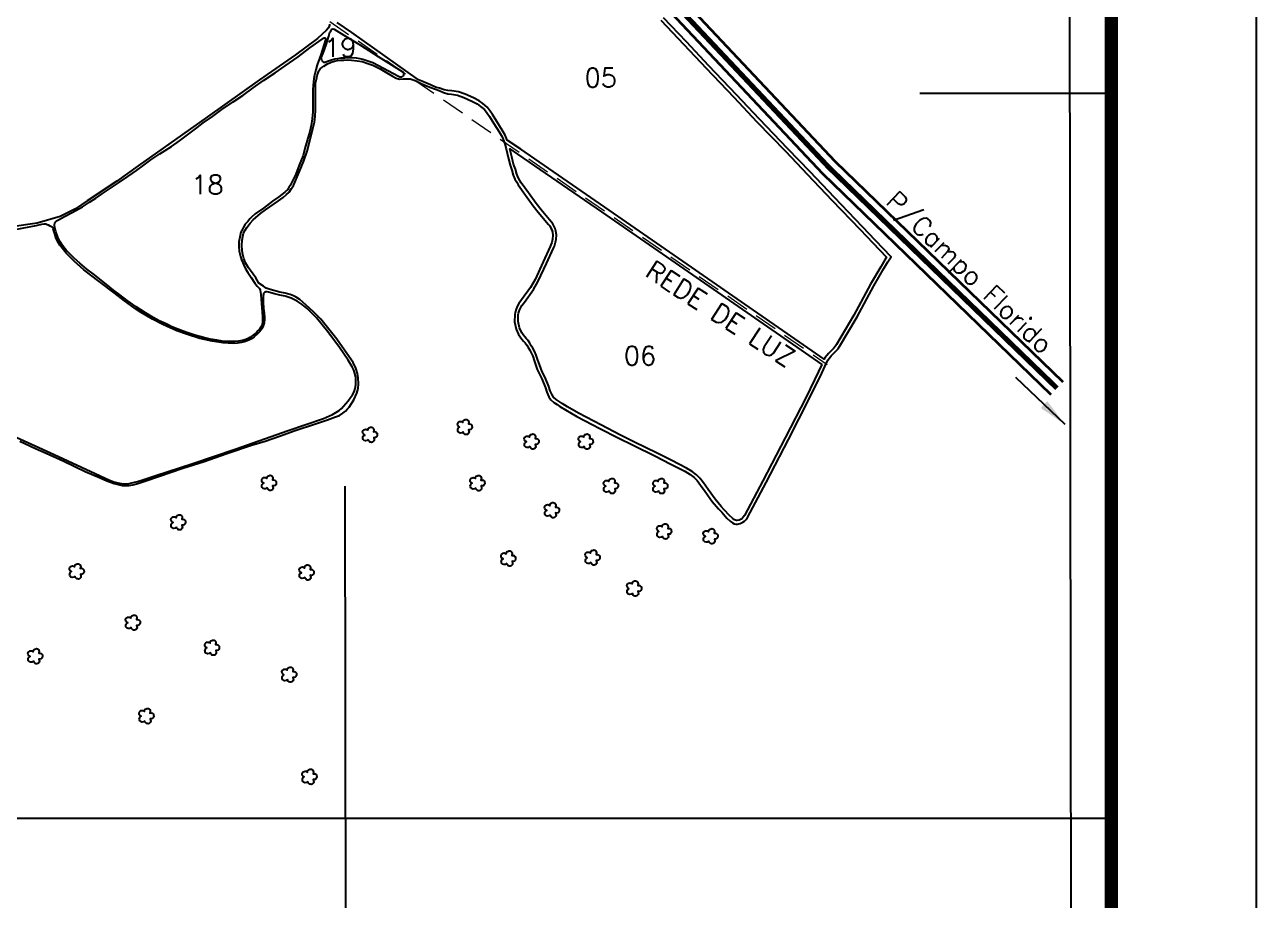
# Model space of a CAD drawing. Extents: x 723061 to 727261, y 7823092 to 7829032.
# Drawn here: x 725563 to 727261, y 7825877 to 7827085 of the extents above; entities that cross this region are included whole.
import ezdxf
from ezdxf.enums import TextEntityAlignment as Align

# ---------------------------------------------------------------- set-up
doc = ezdxf.new("R2010")
doc.units = 0
doc.header["$MEASUREMENT"] = 0
for name, pattern in [('CENTER2', [1.125, 0.75, -0.125, 0.125, -0.125]), ('CONTINUO', [0]), ('HIDDEN', [9.525, 6.35, -3.175]), ('LIN0', [0])]:
    doc.linetypes.add(name, pattern=pattern)
for name, color, linetype in [('0114001051', 1, 'Continuous'), ('0114001051003', 5, 'Continuous'), ('0114001051004', 5, 'Continuous'), ('0114001051005', 5, 'Continuous'), ('0114001051006', 5, 'Continuous'), ('0114001051018', 5, 'Continuous'), ('0114001051019', 5, 'Continuous'), ('_SIMBOLO ARVORE', 118, 'Continuous'), ('GRADE', 8, 'Continuous'), ('Margem', 5, 'Continuous'), ('REDE_DE_LUZ', 6, 'Continuous'), ('TXT_DIVERSOS', 7, 'Continuous'), ('TXT_NUM TALHOES', 7, 'Continuous')]:
    doc.layers.add(name, color=color, linetype=linetype)
doc.layers.add('ESTRADA', color=1, linetype='Continuous', lineweight=35)
doc.layers.add('TEXTO_DIVERSOS', color=7, linetype='Continuous', lineweight=5)
doc.styles.add('SIMPLEX', font='')
doc.styles.get("Standard").update_dxf_attribs({"font": 'arial.ttf'})
doc.styles.get('SIMPLEX').set_extended_font_data('simplex.shx')
doc.dimstyles.new('ISO-25', dxfattribs={"dimtxt": 2.5, "dimasz": 2.5, "dimexe": 1.25, "dimexo": 0.625, "dimtad": 1, "dimtxsty": 'Standard', "dimcen": 2.5, "dimadec": 0, "dimazin": 0, "dimtfac": 1, "dimtmove": 0, "dimatfit": 3, "dimfxl": 1, "dimarcsym": 0})

msp = doc.modelspace()

# ---------------------------------------------------------------- linework, layer by layer
at = {"layer": '0114001051'}
msp.add_lwpolyline([(725556.2, 7826510), (725577.8, 7826499.9), (725592.4, 7826493.6), (725616.7, 7826482.2), (725646.1, 7826468), (725666.8, 7826459.2), (725676.2, 7826455.3), (725686.1, 7826451.6), (725692, 7826450), (725697.3, 7826448.9), (725701.1, 7826448.7), (725706.3, 7826448.8), (725712, 7826449.8), (725719.1, 7826451.7), (725729.8, 7826455.5), (725747.5, 7826461.3), (725781.1, 7826472.6), (725810.1, 7826482.1), (725841.8, 7826492.8), (725875.5, 7826504.4), (725894.5, 7826510.1), (725914.4, 7826516.7), (725935.8, 7826524.6), (725963.7, 7826533.9), (725980.2, 7826539.2), (725991.5, 7826543.4), (725996.9, 7826545.5), (726001.7, 7826548.6), (726005, 7826551.5), (726007.9, 7826554.6), (726010, 7826556.9), (726016.5, 7826567.2), (726020.8, 7826576.1), (726022.5, 7826582.7), (726023.3, 7826589.3), (726022.8, 7826597.2), (726021.8, 7826603.3), (726019.5, 7826610.5), (726015.5, 7826618.7), (726010.2, 7826626.4), (725993.1, 7826650.6), (725971, 7826678.3), (725961.7, 7826687.9), (725950.5, 7826698.1), (725942.2, 7826705.2), (725937.2, 7826708.5), (725933.4, 7826710.5), (725928.8, 7826712.2), (725925.3, 7826713.3), (725921.9, 7826714.1), (725914.8, 7826715.6), (725901.3, 7826719.3), (725895.9, 7826721.1), (725891.9, 7826723.6), (725885.9, 7826727.9), (725881.6, 7826735.1), (725874, 7826745.2), (725871.4, 7826749.1), (725867.5, 7826756.1), (725865.2, 7826762.1), (725863.4, 7826767.3), (725862.6, 7826772.5), (725862.2, 7826780.5), (725862.7, 7826787.1), (725863.5, 7826792.4), (725864.7, 7826796.8), (725866.9, 7826801.1), (725869.2, 7826804.7), (725873.7, 7826810.5), (725877.7, 7826815.2), (725888.1, 7826824.2), (725894.9, 7826829.1), (725912.7, 7826841.4), (725919, 7826846.1), (725923.8, 7826850.2), (725927.3, 7826853.6), (725930.9, 7826858.3), (725933.4, 7826862.6), (725941.2, 7826880.9), (725947.6, 7826896.5), (725952.1, 7826909.9), (725958.2, 7826933.5), (725962.3, 7826950.2), (725963.4, 7826958.4), (725963.7, 7826966.5), (725963.8, 7826976.1), (725963.6, 7826986.7), (725963.7, 7826997.8), (725964, 7827003.6), (725965, 7827009.3), (725966.3, 7827014.5), (725967.3, 7827018.2), (725968.2, 7827020.7), (725970.1, 7827023.4), (725972.3, 7827025.5), (725975.2, 7827027.4), (725980.2, 7827030.4), (725985.5, 7827032.8), (725989.8, 7827034.3), (725994.2, 7827035), (725998.2, 7827035.4), (726003, 7827035.7), (726007.5, 7827035.8), (726013.5, 7827035.6), (726021.4, 7827034.7), (726027.9, 7827033.5), (726035.8, 7827031.1), (726042.7, 7827028.7), (726052.9, 7827023.8), (726059.7, 7827019.5), (726069.8, 7827013.5), (726075.1, 7827010.6), (726079.7, 7827009.5), (726084.8, 7827009.6), (726088.8, 7827009.7), (726094.1, 7827009.6), (726101.1, 7827007.4), (726110.6, 7827003.1), (726121.4, 7826998.5), (726129.4, 7826995.4), (726134.3, 7826993.7), (726140.4, 7826991), (726146.1, 7826989.3), (726151.2, 7826988.5), (726159.7, 7826987.2), (726168.2, 7826984), (726179.5, 7826979), (726186.5, 7826975.1), (726191.3, 7826971.7), (726196.7, 7826967.4), (726200.5, 7826962.5), (726203.6, 7826957.9), (726209.6, 7826948.2), (726217, 7826936.6), (726220.9, 7826929.8), (726224.8, 7826920.3), (726226.6, 7826913.1), (726229.6, 7826901.2), (726232.1, 7826890.9), (726234.5, 7826883.8), (726236.5, 7826876.8), (726238.7, 7826871.5), (726241.2, 7826867.1), (726243.2, 7826863.8), (726253.2, 7826849.5), (726264, 7826834.8), (726270.8, 7826825.7), (726278.1, 7826817.3), (726282.4, 7826812.3), (726285, 7826809), (726286.7, 7826806.8), (726288.2, 7826804), (726289.4, 7826801.5), (726290.3, 7826798.4), (726290.9, 7826794.3), (726290.6, 7826788.7), (726289.5, 7826784.1), (726288.4, 7826780.8), (726287.4, 7826778.3), (726277.5, 7826757.2), (726266.5, 7826732.9), (726260.3, 7826722), (726247.9, 7826704.9), (726244, 7826699.7), (726241.9, 7826695.8), (726240.3, 7826692.3), (726238.9, 7826687.6), (726238.4, 7826684.8), (726238, 7826674.6), (726240.4, 7826664.5), (726243.8, 7826657.1), (726245.8, 7826653.8), (726248.4, 7826650.5), (726250.7, 7826648), (726252.9, 7826645.7), (726254.9, 7826642.5), (726257, 7826639.1), (726259.1, 7826635.6), (726261.3, 7826631.9), (726263.2, 7826627.1), (726265.2, 7826621.4), (726269.5, 7826608.8), (726271.9, 7826603.5), (726275.8, 7826595.8), (726280.7, 7826583.4), (726282.9, 7826577.6), (726285.5, 7826571.3), (726288.3, 7826567.2), (726292.3, 7826563.5), (726296.8, 7826560.6), (726300.8, 7826557.8), (726308.4, 7826553.1), (726324.1, 7826544.1), (726355.8, 7826527.4), (726380.9, 7826514.4), (726401.5, 7826504.3), (726432.7, 7826489.1), (726452.8, 7826478.8), (726472.9, 7826468.4), (726480.3, 7826464.2), (726485.8, 7826459.7), (726489.7, 7826455.7), (726494.7, 7826449.4), (726501, 7826440.6), (726510.8, 7826426.8), (726519.1, 7826416.7), (726523.7, 7826412), (726530.8, 7826403.8), (726535.2, 7826399.8), (726538.8, 7826397.2), (726541.1, 7826396.1), (726543.3, 7826395.4), (726545.7, 7826395.3), (726549.4, 7826396.3), (726553, 7826398.2), (726555.2, 7826399.7), (726557.3, 7826401.9), (726559.4, 7826404.7), (726584.9, 7826452.8), (726615.6, 7826512.3), (726644.4, 7826568.3), (726661.8, 7826604), (726668.3, 7826618.1), (726670.4, 7826622.3), (726672.8, 7826625.4), (726674.8, 7826627.7), (726677.4, 7826630.3), (726679.8, 7826632.7), (726681.5, 7826634.5), (726684.2, 7826637.5), (726686.3, 7826640.5), (726710.3, 7826681.5), (726733.4, 7826724.1), (726747.3, 7826748.1), (726752.9, 7826757.4), (726757.5, 7826764.4), (726735.8, 7826787), (726718, 7826805.6), (726679.3, 7826845.9), (726645.6, 7826881.3), (726615.1, 7826913.3), (726575.8, 7826954.2), (726544, 7826987.8), (726506.1, 7827027.8), (726475.1, 7827060.7), (726443.4, 7827094)], dxfattribs=at)
at = {"layer": '0114001051003', "elevation": 710.3}
msp.add_lwpolyline([(725983.2, 7827085.2), (725983, 7827083.7), (725982.6, 7827082.4), (725981.5, 7827080.2), (725979, 7827077), (725966.6, 7827065.3), (725936, 7827042.7), (725886.4, 7827008.2), (725815, 7826957.3), (725719.4, 7826889.6), (725689.8, 7826868.5), (725648.9, 7826841.4), (725632.9, 7826830.6), (725611.8, 7826820.1), (725580.2, 7826810.6), (725513.1, 7826801.2)], dxfattribs=at)
at = {"layer": '0114001051004', "elevation": 726.7}
msp.add_lwpolyline([(725536, 7826522.5), (725603.6, 7826491.5), (725659.9, 7826465.2), (725679.8, 7826456.4), (725685.7, 7826454.1), (725691.2, 7826452.6), (725696.7, 7826451.5), (725701.9, 7826451.3), (725707.1, 7826451.8), (725712.5, 7826452.8), (725718.4, 7826454.2), (725724.4, 7826456), (725743.8, 7826462.6), (725794.6, 7826479), (725853, 7826498.8), (725926, 7826524.9), (725974.8, 7826541.1), (725987.1, 7826546.8), (725991.9, 7826549.4), (725996.3, 7826552.2), (725999.6, 7826555.1), (726002.5, 7826558.2), (726005.7, 7826561.8), (726008.9, 7826565.8), (726012.1, 7826570), (726015, 7826574.1), (726017.2, 7826578.1), (726018.7, 7826582.6), (726019.5, 7826587.7), (726019.6, 7826593), (726019.2, 7826598.2), (726018.2, 7826603.2), (726016.6, 7826607.9), (726014.4, 7826612.4), (726008.9, 7826621.5), (725997, 7826639.3), (725980.9, 7826660.9), (725965.2, 7826679.9), (725952.4, 7826692.8), (725945.6, 7826698.3), (725938.6, 7826703.1), (725930.4, 7826707.2), (725921.8, 7826709.9), (725914.6, 7826711.6), (725910.8, 7826712.4), (725907.2, 7826713.2), (725899, 7826715.4), (725897.3, 7826715.8), (725895.1, 7826715.9), (725894.6, 7826715.7), (725893.3, 7826715), (725892.2, 7826713.7), (725891.9, 7826712.3), (725891.7, 7826710.8), (725891.7, 7826710), (725891.5, 7826707.6), (725891.6, 7826701.6), (725892.2, 7826692.8), (725892.9, 7826687.7), (725892.9, 7826685), (725893.5, 7826682.1), (725893.3, 7826677.7), (725892.9, 7826673.3), (725891.8, 7826669.1), (725889.9, 7826665.1), (725887, 7826661.2), (725883.4, 7826657.4), (725879.2, 7826654.1), (725876.6, 7826651.8), (725872.1, 7826649.4), (725867.1, 7826647.4), (725861.8, 7826646.1), (725856.3, 7826645.1), (725850.3, 7826644.8), (725843.6, 7826645), (725836.5, 7826645.6), (725821.5, 7826647.9), (725804.4, 7826651.6), (725787.2, 7826656.9), (725772.6, 7826662.2), (725753.5, 7826671.1), (725739.3, 7826678.2), (725731.3, 7826683), (725723.5, 7826687.7), (725715.8, 7826692.7), (725700.5, 7826703.5), (725686.4, 7826714.5), (725665.8, 7826730.4), (725644.6, 7826746.5), (725631.6, 7826758), (725625.6, 7826763.7), (725620.1, 7826769.3), (725611.3, 7826780.3), (725608.3, 7826785.8), (725606, 7826791), (725604.3, 7826796), (725603.3, 7826800), (725602.4, 7826802.8), (725601.8, 7826804.8), (725598.2, 7826806.5), (725595.8, 7826807.8), (725594, 7826808.6), (725592, 7826809.2), (725589.4, 7826809.3), (725586.1, 7826808.7), (725578.5, 7826806.8), (725549.5, 7826801.5)], dxfattribs=at)
at = {"layer": '0114001051005'}
msp.add_lwpolyline([(726439.7, 7827090.5), (726471.5, 7827057.2), (726502.5, 7827024.3), (726540.3, 7826984.4), (726572.2, 7826950.7), (726611.5, 7826909.8), (726642, 7826877.9), (726675.7, 7826842.5), (726714.4, 7826802.1), (726732.2, 7826783.5), (726751.1, 7826763.8), (726748.7, 7826760.1), (726743, 7826750.6), (726729, 7826726.5), (726706, 7826684), (726682, 7826643.2), (726680.2, 7826640.6), (726677.8, 7826637.9), (726676.2, 7826636.1), (726673.9, 7826633.9), (726671.1, 7826631.1), (726668.9, 7826628.6), (726666.1, 7826624.9), (726665.2, 7826623), (726476, 7826754.1), (726362.5, 7826832.8), (726247, 7826912.6), (726246.9, 7826912.7), (726228.1, 7826925.3), (726225.4, 7826932), (726221.3, 7826939.2), (726213.8, 7826950.8), (726207.8, 7826960.6), (726204.5, 7826965.4), (726200.3, 7826970.9), (726194.3, 7826975.7), (726189.2, 7826979.3), (726181.8, 7826983.5), (726170.1, 7826988.7), (726160.9, 7826992), (726151.7, 7826993.4), (726146.2, 7826993.8), (726141.3, 7826994.8), (726134.9, 7826996.7), (726129, 7826998.5), (726122.1, 7827001.5), (726110.3, 7827006.4), (726106, 7827008.2), (726014, 7827073.5), (726014, 7827073.5), (726014, 7827073.5), (725993.5, 7827087.7)], dxfattribs=at)
at = {"layer": '0114001051006'}
msp.add_lwpolyline([(726661.7, 7826615.7), (726657.3, 7826606.1), (726640, 7826570.6), (726611.2, 7826514.6), (726580.5, 7826455.1), (726555.2, 7826407.4), (726553.5, 7826405.1), (726552, 7826403.5), (726550.4, 7826402.5), (726547.6, 7826401), (726545.2, 7826400.4), (726544.2, 7826400.4), (726542.9, 7826400.8), (726541.4, 7826401.5), (726538.4, 7826403.7), (726534.4, 7826407.4), (726527.3, 7826415.4), (726522.9, 7826420), (726514.8, 7826429.8), (726505, 7826443.5), (726498.7, 7826452.4), (726493.5, 7826459), (726489.2, 7826463.4), (726483.1, 7826468.3), (726475.3, 7826472.8), (726455.1, 7826483.2), (726435, 7826493.6), (726403.7, 7826508.8), (726383.2, 7826518.9), (726358.1, 7826531.9), (726326.5, 7826548.4), (726311, 7826557.4), (726303.6, 7826562), (726299.5, 7826564.7), (726295.4, 7826567.4), (726292.1, 7826570.5), (726289.9, 7826573.7), (726287.5, 7826579.4), (726285.3, 7826585.2), (726280.4, 7826597.8), (726276.4, 7826605.7), (726274.2, 7826610.7), (726269.9, 7826623), (726267.9, 7826628.8), (726265.8, 7826634.1), (726263.4, 7826638.2), (726261.3, 7826641.7), (726259.2, 7826645.2), (726256.9, 7826648.8), (726254.3, 7826651.4), (726252.2, 7826653.8), (726249.9, 7826656.6), (726248.2, 7826659.5), (726245.2, 7826666.1), (726243, 7826675.1), (726243.4, 7826684.2), (726243.8, 7826686.5), (726245, 7826690.5), (726246.4, 7826693.6), (726248.2, 7826697), (726251.9, 7826701.9), (726264.5, 7826719.3), (726270.9, 7826730.7), (726282, 7826755.1), (726292, 7826776.3), (726293.1, 7826779), (726294.3, 7826782.8), (726295.6, 7826788), (726295.9, 7826794.5), (726295.2, 7826799.5), (726294.1, 7826803.2), (726292.7, 7826806.2), (726290.9, 7826809.6), (726288.9, 7826812.1), (726286.3, 7826815.4), (726281.9, 7826820.6), (726274.7, 7826828.9), (726268, 7826837.8), (726257.3, 7826852.4), (726247.4, 7826866.5), (726245.6, 7826869.7), (726243.2, 7826873.7), (726241.2, 7826878.5), (726239.3, 7826885.3), (726236.9, 7826892.3), (726234.4, 7826902.4), (726231.8, 7826913.2), (726242.4, 7826906), (726357.9, 7826826.2), (726471.4, 7826747.6), (726661.7, 7826615.7), (726661.7, 7826615.7)], close=True, dxfattribs=at)
at = {"layer": '0114001051018'}
msp.add_lwpolyline([(725628.4, 7826825.2), (725642.5, 7826833.3), (725652.2, 7826839.6), (725660.8, 7826845.3), (725670.3, 7826851.7), (725678.4, 7826857.2), (725692.1, 7826866.3), (725705, 7826875.1), (725717, 7826883.5), (725725.8, 7826889.8), (725737, 7826898), (725749.3, 7826906.5), (725756.6, 7826911.1), (725765.4, 7826916.6), (725776.3, 7826924.2), (725798.3, 7826940.7), (725809.1, 7826948.9), (725821.7, 7826958), (725834.7, 7826967.4), (725850.3, 7826978.1), (725863.5, 7826987), (725878, 7826997.2), (725892, 7827007.5), (725908.2, 7827018.2), (725922.1, 7827027.5), (725939.8, 7827040.1), (725956, 7827052.7), (725972.9, 7827064.7), (725974.9, 7827066.1), (725975.9, 7827066.4), (725976.7, 7827066.4), (725977.4, 7827066.1), (725977.7, 7827065.4), (725977.6, 7827063.4), (725971.1, 7827043), (725966.3, 7827029.2), (725964.2, 7827022.3), (725963.3, 7827018.4), (725962.1, 7827012.9), (725961, 7827006.3), (725960.4, 7827000.8), (725960.2, 7826995.3), (725960.3, 7826988.7), (725960.3, 7826976.7), (725960.2, 7826964.3), (725959.3, 7826954.7), (725958, 7826945.6), (725955.9, 7826937), (725952.1, 7826924.8), (725949.1, 7826913.6), (725946.6, 7826904.2), (725941.3, 7826890.9), (725936.5, 7826878.4), (725931.7, 7826868), (725928.9, 7826862.6), (725927.1, 7826860), (725925, 7826856.8), (725923.9, 7826855.7), (725921.4, 7826853.4), (725913.4, 7826847), (725904.6, 7826841.1), (725891.9, 7826831.4), (725880.7, 7826823.4), (725875.6, 7826819.1), (725873.2, 7826816.7), (725870.4, 7826813.1), (725866.9, 7826809.1), (725864.5, 7826805.4), (725862.5, 7826801.7), (725861, 7826798.5), (725860.2, 7826795.8), (725859.4, 7826791.5), (725858.3, 7826784.9), (725858.2, 7826779.2), (725858.8, 7826771.9), (725860.4, 7826764.5), (725861.9, 7826759.9), (725865.1, 7826752.8), (725867.5, 7826747.6), (725870.6, 7826742.5), (725875.1, 7826735.6), (725880.3, 7826727.8), (725883.2, 7826724), (725885.7, 7826721.6), (725886.7, 7826720.5), (725887.5, 7826718.1), (725888.3, 7826712.3), (725889.4, 7826699.3), (725890.4, 7826688.9), (725890.9, 7826680.9), (725890.7, 7826675.3), (725890.1, 7826671.1), (725889.3, 7826668.8), (725886.7, 7826664.5), (725884.2, 7826662), (725882.3, 7826660), (725880, 7826657.9), (725876.4, 7826655.2), (725873.4, 7826653.1), (725869.9, 7826651.3), (725866.2, 7826649.7), (725862.7, 7826649), (725857.7, 7826647.9), (725852.8, 7826647.4), (725844.4, 7826647.3), (725838, 7826647.7), (725827.8, 7826649.3), (725818.8, 7826650.7), (725809.6, 7826652.8), (725797.4, 7826656.4), (725785.1, 7826660.3), (725773.8, 7826664.4), (725765.6, 7826667.7), (725758, 7826671.7), (725748.5, 7826676.2), (725739.8, 7826680.8), (725729.6, 7826687.1), (725716.7, 7826695.5), (725704.1, 7826704.1), (725694.1, 7826711.7), (725685.5, 7826718.5), (725677.7, 7826724.9), (725668.8, 7826731.8), (725659.2, 7826739.5), (725648.8, 7826747.4), (725638.8, 7826755.5), (725631.1, 7826762.4), (725624.2, 7826769.2), (725620, 7826773.6), (725614.9, 7826779.8), (725611.7, 7826784.8), (725608.8, 7826791.5), (725605.8, 7826799.2), (725604.6, 7826804.8), (725604, 7826808.3), (725604.4, 7826811), (725605.3, 7826812.5), (725606.8, 7826813.8), (725609.4, 7826815.3), (725618, 7826819.7)], close=True, dxfattribs=at)
at = {"layer": '0114001051019'}
msp.add_lwpolyline([(725982.2, 7827068.5), (725983.7, 7827074), (725985.2, 7827076.5), (725986.5, 7827078.2), (725987.5, 7827078.6), (725989.5, 7827078.4), (726003, 7827069.9), (726025.7, 7827056.3), (726050.3, 7827040.8), (726076, 7827024.5), (726084.5, 7827018.8), (726085.1, 7827017.4), (726085.3, 7827016.2), (726085.1, 7827015), (726084.6, 7827013.9), (726083.2, 7827012.8), (726082, 7827012.1), (726080.2, 7827012.1), (726078, 7827012.9), (726064.5, 7827020.5), (726042.9, 7827031.7), (726033.2, 7827035.1), (726029.1, 7827036.4), (726025.3, 7827037.5), (726020.2, 7827038.3), (726014.2, 7827038.8), (726009.6, 7827038.7), (726004.3, 7827038.5), (725998.8, 7827038.1), (725994.2, 7827037.5), (725990.3, 7827036.8), (725984.7, 7827035.3), (725981.5, 7827034.1), (725978.1, 7827032.7), (725976.9, 7827032.3), (725975.6, 7827032.5), (725974.2, 7827033.3), (725973, 7827034.4), (725972.4, 7827035.6), (725971.9, 7827037.3), (725972.2, 7827039.7), (725974.3, 7827045.4), (725978.5, 7827056.9), (725982.2, 7827068.5)], close=True, dxfattribs=at)
at = {"layer": '_SIMBOLO ARVORE', "linetype": 'CONTINUO'}
for points in [[(726167.3, 7826522.9, 0), (726165.5, 7826521.4, 0), (726163.2, 7826521.1, 0), (726161.6, 7826521.8, 0), (726160.4, 7826522.9, 0), (726159.9, 7826524.2, 0), (726159.8, 7826526.2, 0), (726160.4, 7826527.4, 0), (726161.1, 7826528.3, 0), (726162.4, 7826529.2, 0), (726161.6, 7826529.5, 0), (726160.7, 7826530.2, 0), (726159.8, 7826531.7, 0), (726159.6, 7826533.5, 0), (726160.3, 7826535.4, 0), (726161, 7826536.1, 0), (726162.4, 7826537, 0), (726163.8, 7826537.1, 0), (726164.9, 7826537, 0), (726165.8, 7826536.6, 0), (726166.8, 7826535.7, 0), (726167.1, 7826537.4, 0), (726167.4, 7826538, 0), (726168.1, 7826539, 0), (726169.2, 7826539.4, 0), (726170.3, 7826539.8, 0), (726171.5, 7826539.9, 0), (726172.6, 7826539.8, 0), (726173.5, 7826539.3, 0), (726174.2, 7826538.6, 0), (726174.8, 7826537.4, 0), (726175, 7826536.1, 0), (726174.5, 7826533.7, 0), (726176.1, 7826533.7, 0), (726177.5, 7826533.4, 0), (726178.8, 7826532.4, 0), (726179.5, 7826531.6, 0), (726179.7, 7826528.3, 0), (726178.9, 7826526.9, 0), (726177.8, 7826525.9, 0), (726176.2, 7826525.5, 0), (726174.7, 7826525.6, 0), (726175.5, 7826522.6, 0), (726175.1, 7826521.3, 0), (726174.3, 7826520.1, 0), (726173.3, 7826519.3, 0), (726171.9, 7826519, 0), (726170.6, 7826519.1, 0), (726169.6, 7826519.4, 0), (726168.4, 7826520.5, 0), (726167.6, 7826521.5, 0), (726167.4, 7826523.1, 0)], [(726036.6, 7826512.3, 0), (726034.8, 7826510.7, 0), (726032.5, 7826510.5, 0), (726030.8, 7826511.1, 0), (726029.7, 7826512.3, 0), (726029.2, 7826513.6, 0), (726029.1, 7826515.5, 0), (726029.7, 7826516.7, 0), (726030.3, 7826517.6, 0), (726031.7, 7826518.5, 0), (726030.8, 7826518.8, 0), (726030, 7826519.5, 0), (726029, 7826521, 0), (726028.8, 7826522.9, 0), (726029.5, 7826524.8, 0), (726030.3, 7826525.5, 0), (726031.6, 7826526.3, 0), (726033.1, 7826526.5, 0), (726034.2, 7826526.3, 0), (726035.1, 7826525.9, 0), (726036.1, 7826525, 0), (726036.4, 7826526.7, 0), (726036.6, 7826527.4, 0), (726037.4, 7826528.3, 0), (726038.4, 7826528.7, 0), (726039.5, 7826529.2, 0), (726040.7, 7826529.3, 0), (726041.9, 7826529.1, 0), (726042.8, 7826528.6, 0), (726043.5, 7826527.9, 0), (726044.1, 7826526.7, 0), (726044.3, 7826525.4, 0), (726043.7, 7826523, 0), (726045.4, 7826523.1, 0), (726046.8, 7826522.7, 0), (726048, 7826521.7, 0), (726048.7, 7826520.9, 0), (726048.9, 7826517.7, 0), (726048.1, 7826516.2, 0), (726047.1, 7826515.3, 0), (726045.4, 7826514.8, 0), (726044, 7826515, 0), (726044.8, 7826511.9, 0), (726044.4, 7826510.6, 0), (726043.5, 7826509.4, 0), (726042.6, 7826508.7, 0), (726041.2, 7826508.3, 0), (726039.9, 7826508.4, 0), (726038.8, 7826508.7, 0), (726037.7, 7826509.8, 0), (726036.9, 7826510.9, 0), (726036.6, 7826512.4, 0)], [(726259.4, 7826502.9, 0), (726257.6, 7826501.4, 0), (726255.3, 7826501.2, 0), (726253.6, 7826501.8, 0), (726252.5, 7826502.9, 0), (726252, 7826504.2, 0), (726251.8, 7826506.2, 0), (726252.5, 7826507.4, 0), (726253.1, 7826508.3, 0), (726254.5, 7826509.2, 0), (726253.6, 7826509.5, 0), (726252.8, 7826510.2, 0), (726251.8, 7826511.7, 0), (726251.6, 7826513.5, 0), (726252.3, 7826515.4, 0), (726253.1, 7826516.1, 0), (726254.4, 7826517, 0), (726255.9, 7826517.1, 0), (726257, 7826517, 0), (726257.9, 7826516.6, 0), (726258.9, 7826515.7, 0), (726259.2, 7826517.4, 0), (726259.4, 7826518, 0), (726260.1, 7826519, 0), (726261.2, 7826519.4, 0), (726262.3, 7826519.8, 0), (726263.5, 7826519.9, 0), (726264.6, 7826519.8, 0), (726265.6, 7826519.3, 0), (726266.3, 7826518.6, 0), (726266.9, 7826517.4, 0), (726267.1, 7826516.1, 0), (726266.5, 7826513.7, 0), (726268.2, 7826513.7, 0), (726269.5, 7826513.4, 0), (726270.8, 7826512.4, 0), (726271.5, 7826511.6, 0), (726271.7, 7826508.3, 0), (726270.9, 7826506.9, 0), (726269.9, 7826505.9, 0), (726268.2, 7826505.5, 0), (726266.8, 7826505.6, 0), (726267.6, 7826502.6, 0), (726267.2, 7826501.3, 0), (726266.3, 7826500.1, 0), (726265.4, 7826499.3, 0), (726264, 7826499, 0), (726262.6, 7826499.1, 0), (726261.6, 7826499.4, 0), (726260.5, 7826500.5, 0), (726259.7, 7826501.5, 0), (726259.4, 7826503.1, 0)], [(726334.1, 7826502.9, 0), (726332.3, 7826501.4, 0), (726330, 7826501.2, 0), (726328.3, 7826501.8, 0), (726327.2, 7826502.9, 0), (726326.7, 7826504.2, 0), (726326.6, 7826506.2, 0), (726327.2, 7826507.4, 0), (726327.8, 7826508.3, 0), (726329.2, 7826509.2, 0), (726328.3, 7826509.5, 0), (726327.5, 7826510.2, 0), (726326.5, 7826511.7, 0), (726326.3, 7826513.5, 0), (726327, 7826515.4, 0), (726327.8, 7826516.1, 0), (726329.1, 7826517, 0), (726330.6, 7826517.1, 0), (726331.7, 7826517, 0), (726332.6, 7826516.6, 0), (726333.6, 7826515.7, 0), (726333.9, 7826517.4, 0), (726334.1, 7826518, 0), (726334.9, 7826519, 0), (726336, 7826519.4, 0), (726337, 7826519.8, 0), (726338.2, 7826519.9, 0), (726339.4, 7826519.8, 0), (726340.3, 7826519.3, 0), (726341, 7826518.6, 0), (726341.6, 7826517.4, 0), (726341.8, 7826516.1, 0), (726341.3, 7826513.7, 0), (726342.9, 7826513.7, 0), (726344.3, 7826513.4, 0), (726345.5, 7826512.4, 0), (726346.3, 7826511.6, 0), (726346.4, 7826508.3, 0), (726345.7, 7826506.9, 0), (726344.6, 7826505.9, 0), (726342.9, 7826505.5, 0), (726341.5, 7826505.6, 0), (726342.3, 7826502.6, 0), (726341.9, 7826501.3, 0), (726341, 7826500.1, 0), (726340.1, 7826499.3, 0), (726338.7, 7826499, 0), (726337.4, 7826499.1, 0), (726336.3, 7826499.4, 0), (726335.2, 7826500.5, 0), (726334.4, 7826501.5, 0), (726334.1, 7826503.1, 0)], [(725897.3, 7826445.9, 0), (725895.5, 7826444.4, 0), (725893.2, 7826444.1, 0), (725891.6, 7826444.8, 0), (725890.4, 7826445.9, 0), (725889.9, 7826447.2, 0), (725889.8, 7826449.1, 0), (725890.4, 7826450.4, 0), (725891.1, 7826451.3, 0), (725892.4, 7826452.2, 0), (725891.6, 7826452.4, 0), (725890.7, 7826453.1, 0), (725889.8, 7826454.7, 0), (725889.6, 7826456.5, 0), (725890.3, 7826458.4, 0), (725891, 7826459.1, 0), (725892.4, 7826459.9, 0), (725893.8, 7826460.1, 0), (725894.9, 7826460, 0), (725895.8, 7826459.5, 0), (725896.8, 7826458.7, 0), (725897.1, 7826460.3, 0), (725897.4, 7826461, 0), (725898.1, 7826461.9, 0), (725899.2, 7826462.3, 0), (725900.3, 7826462.8, 0), (725901.5, 7826462.9, 0), (725902.6, 7826462.8, 0), (725903.5, 7826462.3, 0), (725904.2, 7826461.5, 0), (725904.8, 7826460.3, 0), (725905, 7826459, 0), (725904.5, 7826456.7, 0), (725906.1, 7826456.7, 0), (725907.5, 7826456.4, 0), (725908.8, 7826455.4, 0), (725909.5, 7826454.5, 0), (725909.7, 7826451.3, 0), (725908.9, 7826449.9, 0), (725907.8, 7826448.9, 0), (725906.2, 7826448.5, 0), (725904.7, 7826448.6, 0), (725905.5, 7826445.6, 0), (725905.2, 7826444.3, 0), (725904.3, 7826443.1, 0), (725903.3, 7826442.3, 0), (725902, 7826442, 0), (725900.6, 7826442, 0), (725899.6, 7826442.3, 0), (725898.4, 7826443.5, 0), (725897.6, 7826444.5, 0), (725897.4, 7826446.1, 0)], [(726184.7, 7826445.6, 0), (726182.9, 7826444.1, 0), (726180.6, 7826443.8, 0), (726178.9, 7826444.5, 0), (726177.8, 7826445.6, 0), (726177.3, 7826446.9, 0), (726177.1, 7826448.8, 0), (726177.8, 7826450.1, 0), (726178.4, 7826451, 0), (726179.8, 7826451.9, 0), (726178.9, 7826452.1, 0), (726178.1, 7826452.8, 0), (726177.1, 7826454.4, 0), (726176.9, 7826456.2, 0), (726177.6, 7826458.1, 0), (726178.4, 7826458.8, 0), (726179.7, 7826459.6, 0), (726181.1, 7826459.8, 0), (726182.3, 7826459.6, 0), (726183.2, 7826459.2, 0), (726184.2, 7826458.4, 0), (726184.5, 7826460, 0), (726184.7, 7826460.7, 0), (726185.4, 7826461.6, 0), (726186.5, 7826462, 0), (726187.6, 7826462.5, 0), (726188.8, 7826462.6, 0), (726189.9, 7826462.5, 0), (726190.9, 7826462, 0), (726191.5, 7826461.2, 0), (726192.1, 7826460, 0), (726192.4, 7826458.7, 0), (726191.8, 7826456.4, 0), (726193.5, 7826456.4, 0), (726194.8, 7826456.1, 0), (726196.1, 7826455.1, 0), (726196.8, 7826454.2, 0), (726197, 7826451, 0), (726196.2, 7826449.6, 0), (726195.2, 7826448.6, 0), (726193.5, 7826448.2, 0), (726192.1, 7826448.3, 0), (726192.8, 7826445.3, 0), (726192.5, 7826444, 0), (726191.6, 7826442.8, 0), (726190.7, 7826442, 0), (726189.3, 7826441.7, 0), (726187.9, 7826441.7, 0), (726186.9, 7826442, 0), (726185.8, 7826443.2, 0), (726185, 7826444.2, 0), (726184.7, 7826445.8, 0)], [(726368.8, 7826441.6, 0), (726367, 7826440.1, 0), (726364.7, 7826439.8, 0), (726363, 7826440.5, 0), (726361.9, 7826441.6, 0), (726361.4, 7826442.9, 0), (726361.2, 7826444.8, 0), (726361.9, 7826446.1, 0), (726362.5, 7826447, 0), (726363.9, 7826447.9, 0), (726363, 7826448.1, 0), (726362.2, 7826448.8, 0), (726361.2, 7826450.4, 0), (726361, 7826452.2, 0), (726361.7, 7826454.1, 0), (726362.5, 7826454.8, 0), (726363.8, 7826455.6, 0), (726365.2, 7826455.8, 0), (726366.4, 7826455.6, 0), (726367.3, 7826455.2, 0), (726368.3, 7826454.4, 0), (726368.6, 7826456, 0), (726368.8, 7826456.7, 0), (726369.5, 7826457.6, 0), (726370.6, 7826458, 0), (726371.7, 7826458.5, 0), (726372.9, 7826458.6, 0), (726374, 7826458.5, 0), (726375, 7826458, 0), (726375.6, 7826457.2, 0), (726376.2, 7826456, 0), (726376.5, 7826454.7, 0), (726375.9, 7826452.4, 0), (726377.6, 7826452.4, 0), (726378.9, 7826452.1, 0), (726380.2, 7826451.1, 0), (726380.9, 7826450.2, 0), (726381.1, 7826447, 0), (726380.3, 7826445.6, 0), (726379.3, 7826444.6, 0), (726377.6, 7826444.2, 0), (726376.2, 7826444.3, 0), (726376.9, 7826441.3, 0), (726376.6, 7826440, 0), (726375.7, 7826438.8, 0), (726374.8, 7826438, 0), (726373.4, 7826437.7, 0), (726372, 7826437.7, 0), (726371, 7826438, 0), (726369.9, 7826439.2, 0), (726369.1, 7826440.2, 0), (726368.8, 7826441.8, 0)], [(726436.8, 7826441.6, 0), (726435, 7826440.1, 0), (726432.7, 7826439.8, 0), (726431.1, 7826440.5, 0), (726429.9, 7826441.6, 0), (726429.4, 7826442.9, 0), (726429.3, 7826444.8, 0), (726429.9, 7826446.1, 0), (726430.6, 7826447, 0), (726431.9, 7826447.9, 0), (726431.1, 7826448.1, 0), (726430.2, 7826448.8, 0), (726429.2, 7826450.4, 0), (726429.1, 7826452.2, 0), (726429.8, 7826454.1, 0), (726430.5, 7826454.8, 0), (726431.9, 7826455.6, 0), (726433.3, 7826455.8, 0), (726434.4, 7826455.6, 0), (726435.3, 7826455.2, 0), (726436.3, 7826454.4, 0), (726436.6, 7826456, 0), (726436.8, 7826456.7, 0), (726437.6, 7826457.6, 0), (726438.7, 7826458, 0), (726439.7, 7826458.5, 0), (726440.9, 7826458.6, 0), (726442.1, 7826458.5, 0), (726443, 7826458, 0), (726443.7, 7826457.2, 0), (726444.3, 7826456, 0), (726444.5, 7826454.7, 0), (726444, 7826452.4, 0), (726445.6, 7826452.4, 0), (726447, 7826452.1, 0), (726448.3, 7826451.1, 0), (726449, 7826450.2, 0), (726449.2, 7826447, 0), (726448.4, 7826445.6, 0), (726447.3, 7826444.6, 0), (726445.7, 7826444.2, 0), (726444.2, 7826444.3, 0), (726445, 7826441.3, 0), (726444.6, 7826440, 0), (726443.8, 7826438.8, 0), (726442.8, 7826438, 0), (726441.4, 7826437.7, 0), (726440.1, 7826437.7, 0), (726439.1, 7826438, 0), (726437.9, 7826439.2, 0), (726437.1, 7826440.2, 0), (726436.9, 7826441.8, 0)], [(726287.4, 7826408.3, 0), (726285.6, 7826406.8, 0), (726283.3, 7826406.5, 0), (726281.6, 7826407.1, 0), (726280.5, 7826408.3, 0), (726280, 7826409.6, 0), (726279.9, 7826411.5, 0), (726280.5, 7826412.7, 0), (726281.2, 7826413.6, 0), (726282.5, 7826414.5, 0), (726281.6, 7826414.8, 0), (726280.8, 7826415.5, 0), (726279.8, 7826417, 0), (726279.7, 7826418.9, 0), (726280.4, 7826420.8, 0), (726281.1, 7826421.5, 0), (726282.4, 7826422.3, 0), (726283.9, 7826422.5, 0), (726285, 7826422.3, 0), (726285.9, 7826421.9, 0), (726286.9, 7826421, 0), (726287.2, 7826422.7, 0), (726287.4, 7826423.4, 0), (726288.2, 7826424.3, 0), (726289.3, 7826424.7, 0), (726290.3, 7826425.2, 0), (726291.5, 7826425.3, 0), (726292.7, 7826425.1, 0), (726293.6, 7826424.6, 0), (726294.3, 7826423.9, 0), (726294.9, 7826422.7, 0), (726295.1, 7826421.4, 0), (726294.6, 7826419, 0), (726296.2, 7826419.1, 0), (726297.6, 7826418.7, 0), (726298.8, 7826417.7, 0), (726299.6, 7826416.9, 0), (726299.8, 7826413.7, 0), (726299, 7826412.2, 0), (726297.9, 7826411.3, 0), (726296.2, 7826410.8, 0), (726294.8, 7826411, 0), (726295.6, 7826407.9, 0), (726295.2, 7826406.7, 0), (726294.3, 7826405.4, 0), (726293.4, 7826404.7, 0), (726292, 7826404.3, 0), (726290.7, 7826404.4, 0), (726289.6, 7826404.7, 0), (726288.5, 7826405.8, 0), (726287.7, 7826406.9, 0), (726287.4, 7826408.4, 0)], [(725772.3, 7826391.4, 0), (725770.5, 7826389.9, 0), (725768.2, 7826389.6, 0), (725766.6, 7826390.3, 0), (725765.4, 7826391.4, 0), (725764.9, 7826392.7, 0), (725764.8, 7826394.7, 0), (725765.4, 7826395.9, 0), (725766.1, 7826396.8, 0), (725767.4, 7826397.7, 0), (725766.6, 7826397.9, 0), (725765.7, 7826398.6, 0), (725764.7, 7826400.2, 0), (725764.6, 7826402, 0), (725765.3, 7826403.9, 0), (725766, 7826404.6, 0), (725767.4, 7826405.4, 0), (725768.8, 7826405.6, 0), (725769.9, 7826405.5, 0), (725770.8, 7826405, 0), (725771.8, 7826404.2, 0), (725772.1, 7826405.8, 0), (725772.4, 7826406.5, 0), (725773.1, 7826407.4, 0), (725774.2, 7826407.8, 0), (725775.2, 7826408.3, 0), (725776.4, 7826408.4, 0), (725777.6, 7826408.3, 0), (725778.5, 7826407.8, 0), (725779.2, 7826407, 0), (725779.8, 7826405.9, 0), (725780, 7826404.5, 0), (725779.5, 7826402.2, 0), (725781.1, 7826402.2, 0), (725782.5, 7826401.9, 0), (725783.8, 7826400.9, 0), (725784.5, 7826400.1, 0), (725784.7, 7826396.8, 0), (725783.9, 7826395.4, 0), (725782.8, 7826394.4, 0), (725781.2, 7826394, 0), (725779.7, 7826394.1, 0), (725780.5, 7826391.1, 0), (725780.1, 7826389.8, 0), (725779.3, 7826388.6, 0), (725778.3, 7826387.8, 0), (725776.9, 7826387.5, 0), (725775.6, 7826387.5, 0), (725774.6, 7826387.8, 0), (725773.4, 7826389, 0), (725772.6, 7826390, 0), (725772.4, 7826391.6, 0)], [(726442.1, 7826378.9, 0), (726440.3, 7826377.4, 0), (726438, 7826377.2, 0), (726436.4, 7826377.8, 0), (726435.2, 7826378.9, 0), (726434.8, 7826380.2, 0), (726434.6, 7826382.2, 0), (726435.2, 7826383.4, 0), (726435.9, 7826384.3, 0), (726437.2, 7826385.2, 0), (726436.4, 7826385.5, 0), (726435.6, 7826386.2, 0), (726434.6, 7826387.7, 0), (726434.4, 7826389.5, 0), (726435.1, 7826391.4, 0), (726435.9, 7826392.1, 0), (726437.2, 7826393, 0), (726438.6, 7826393.1, 0), (726439.8, 7826393, 0), (726440.7, 7826392.6, 0), (726441.6, 7826391.7, 0), (726441.9, 7826393.4, 0), (726442.2, 7826394, 0), (726442.9, 7826395, 0), (726444, 7826395.4, 0), (726445.1, 7826395.8, 0), (726446.3, 7826396, 0), (726447.4, 7826395.8, 0), (726448.3, 7826395.3, 0), (726449, 7826394.6, 0), (726449.6, 7826393.4, 0), (726449.9, 7826392.1, 0), (726449.3, 7826389.7, 0), (726451, 7826389.7, 0), (726452.3, 7826389.4, 0), (726453.6, 7826388.4, 0), (726454.3, 7826387.6, 0), (726454.5, 7826384.4, 0), (726453.7, 7826382.9, 0), (726452.7, 7826381.9, 0), (726451, 7826381.5, 0), (726449.5, 7826381.6, 0), (726450.3, 7826378.6, 0), (726450, 7826377.3, 0), (726449.1, 7826376.1, 0), (726448.1, 7826375.3, 0), (726446.8, 7826375, 0), (726445.4, 7826375.1, 0), (726444.4, 7826375.4, 0), (726443.2, 7826376.5, 0), (726442.4, 7826377.5, 0), (726442.2, 7826379.1, 0)], [(726506.2, 7826372.3, 0), (726504.4, 7826370.8, 0), (726502.1, 7826370.5, 0), (726500.4, 7826371.1, 0), (726499.3, 7826372.3, 0), (726498.8, 7826373.6, 0), (726498.7, 7826375.5, 0), (726499.3, 7826376.7, 0), (726499.9, 7826377.6, 0), (726501.3, 7826378.5, 0), (726500.4, 7826378.8, 0), (726499.6, 7826379.5, 0), (726498.6, 7826381, 0), (726498.4, 7826382.9, 0), (726499.1, 7826384.8, 0), (726499.9, 7826385.5, 0), (726501.2, 7826386.3, 0), (726502.7, 7826386.5, 0), (726503.8, 7826386.3, 0), (726504.7, 7826385.9, 0), (726505.7, 7826385, 0), (726506, 7826386.7, 0), (726506.2, 7826387.4, 0), (726507, 7826388.3, 0), (726508, 7826388.7, 0), (726509.1, 7826389.2, 0), (726510.3, 7826389.3, 0), (726511.5, 7826389.1, 0), (726512.4, 7826388.6, 0), (726513.1, 7826387.9, 0), (726513.7, 7826386.7, 0), (726513.9, 7826385.4, 0), (726513.3, 7826383, 0), (726515, 7826383.1, 0), (726516.4, 7826382.7, 0), (726517.6, 7826381.7, 0), (726518.3, 7826380.9, 0), (726518.5, 7826377.7, 0), (726517.7, 7826376.2, 0), (726516.7, 7826375.3, 0), (726515, 7826374.8, 0), (726513.6, 7826375, 0), (726514.4, 7826371.9, 0), (726514, 7826370.7, 0), (726513.1, 7826369.4, 0), (726512.2, 7826368.7, 0), (726510.8, 7826368.3, 0), (726509.5, 7826368.4, 0), (726508.4, 7826368.7, 0), (726507.3, 7826369.8, 0), (726506.5, 7826370.9, 0), (726506.2, 7826372.4, 0)], [(726227.4, 7826341.6, 0), (726225.5, 7826340.1, 0), (726223.2, 7826339.8, 0), (726221.6, 7826340.5, 0), (726220.4, 7826341.6, 0), (726220, 7826342.9, 0), (726219.8, 7826344.8, 0), (726220.5, 7826346.1, 0), (726221.1, 7826347, 0), (726222.4, 7826347.9, 0), (726221.6, 7826348.1, 0), (726220.8, 7826348.8, 0), (726219.8, 7826350.4, 0), (726219.6, 7826352.2, 0), (726220.3, 7826354.1, 0), (726221.1, 7826354.8, 0), (726222.4, 7826355.6, 0), (726223.8, 7826355.8, 0), (726225, 7826355.7, 0), (726225.9, 7826355.2, 0), (726226.8, 7826354.4, 0), (726227.1, 7826356, 0), (726227.4, 7826356.7, 0), (726228.1, 7826357.6, 0), (726229.2, 7826358, 0), (726230.3, 7826358.5, 0), (726231.5, 7826358.6, 0), (726232.6, 7826358.5, 0), (726233.5, 7826358, 0), (726234.2, 7826357.2, 0), (726234.8, 7826356, 0), (726235.1, 7826354.7, 0), (726234.5, 7826352.4, 0), (726236.2, 7826352.4, 0), (726237.5, 7826352.1, 0), (726238.8, 7826351.1, 0), (726239.5, 7826350.3, 0), (726239.7, 7826347, 0), (726238.9, 7826345.6, 0), (726237.9, 7826344.6, 0), (726236.2, 7826344.2, 0), (726234.8, 7826344.3, 0), (726235.5, 7826341.3, 0), (726235.2, 7826340, 0), (726234.3, 7826338.8, 0), (726233.3, 7826338, 0), (726232, 7826337.7, 0), (726230.6, 7826337.7, 0), (726229.6, 7826338, 0), (726228.4, 7826339.2, 0), (726227.7, 7826340.2, 0), (726227.4, 7826341.8, 0)], [(726343.4, 7826342.9, 0), (726341.6, 7826341.4, 0), (726339.3, 7826341.2, 0), (726337.7, 7826341.8, 0), (726336.5, 7826342.9, 0), (726336, 7826344.2, 0), (726335.9, 7826346.2, 0), (726336.5, 7826347.4, 0), (726337.2, 7826348.3, 0), (726338.5, 7826349.2, 0), (726337.7, 7826349.5, 0), (726336.8, 7826350.2, 0), (726335.9, 7826351.7, 0), (726335.7, 7826353.5, 0), (726336.4, 7826355.4, 0), (726337.1, 7826356.1, 0), (726338.5, 7826357, 0), (726339.9, 7826357.1, 0), (726341, 7826357, 0), (726341.9, 7826356.6, 0), (726342.9, 7826355.7, 0), (726343.2, 7826357.4, 0), (726343.5, 7826358, 0), (726344.2, 7826359, 0), (726345.3, 7826359.4, 0), (726346.4, 7826359.8, 0), (726347.6, 7826360, 0), (726348.7, 7826359.8, 0), (726349.6, 7826359.3, 0), (726350.3, 7826358.6, 0), (726350.9, 7826357.4, 0), (726351.1, 7826356.1, 0), (726350.6, 7826353.7, 0), (726352.2, 7826353.7, 0), (726353.6, 7826353.4, 0), (726354.9, 7826352.4, 0), (726355.6, 7826351.6, 0), (726355.8, 7826348.4, 0), (726355, 7826346.9, 0), (726353.9, 7826345.9, 0), (726352.3, 7826345.5, 0), (726350.8, 7826345.6, 0), (726351.6, 7826342.6, 0), (726351.2, 7826341.3, 0), (726350.4, 7826340.1, 0), (726349.4, 7826339.3, 0), (726348, 7826339, 0), (726346.7, 7826339.1, 0), (726345.7, 7826339.4, 0), (726344.5, 7826340.5, 0), (726343.7, 7826341.5, 0), (726343.5, 7826343.1, 0)], [(725632.4, 7826323.8, 0), (725630.5, 7826322.2, 0), (725628.2, 7826322, 0), (725626.6, 7826322.6, 0), (725625.4, 7826323.8, 0), (725625, 7826325.1, 0), (725624.8, 7826327, 0), (725625.5, 7826328.2, 0), (725626.1, 7826329.1, 0), (725627.4, 7826330, 0), (725626.6, 7826330.3, 0), (725625.8, 7826331, 0), (725624.8, 7826332.5, 0), (725624.6, 7826334.4, 0), (725625.3, 7826336.3, 0), (725626.1, 7826337, 0), (725627.4, 7826337.8, 0), (725628.8, 7826338, 0), (725630, 7826337.8, 0), (725630.9, 7826337.4, 0), (725631.8, 7826336.5, 0), (725632.1, 7826338.2, 0), (725632.4, 7826338.9, 0), (725633.1, 7826339.8, 0), (725634.2, 7826340.2, 0), (725635.3, 7826340.7, 0), (725636.5, 7826340.8, 0), (725637.6, 7826340.6, 0), (725638.5, 7826340.1, 0), (725639.2, 7826339.4, 0), (725639.8, 7826338.2, 0), (725640.1, 7826336.9, 0), (725639.5, 7826334.5, 0), (725641.2, 7826334.6, 0), (725642.5, 7826334.2, 0), (725643.8, 7826333.2, 0), (725644.5, 7826332.4, 0), (725644.7, 7826329.2, 0), (725643.9, 7826327.7, 0), (725642.9, 7826326.8, 0), (725641.2, 7826326.3, 0), (725639.8, 7826326.5, 0), (725640.5, 7826323.4, 0), (725640.2, 7826322.1, 0), (725639.3, 7826320.9, 0), (725638.3, 7826320.2, 0), (725637, 7826319.8, 0), (725635.6, 7826319.9, 0), (725634.6, 7826320.2, 0), (725633.4, 7826321.3, 0), (725632.7, 7826322.4, 0), (725632.4, 7826323.9, 0)], [(725949.2, 7826322.3, 0), (725947.4, 7826320.8, 0), (725945.1, 7826320.5, 0), (725943.4, 7826321.1, 0), (725942.3, 7826322.3, 0), (725941.8, 7826323.6, 0), (725941.7, 7826325.5, 0), (725942.3, 7826326.8, 0), (725943, 7826327.7, 0), (725944.3, 7826328.6, 0), (725943.4, 7826328.8, 0), (725942.6, 7826329.5, 0), (725941.6, 7826331.1, 0), (725941.5, 7826332.9, 0), (725942.2, 7826334.8, 0), (725942.9, 7826335.5, 0), (725944.3, 7826336.3, 0), (725945.7, 7826336.5, 0), (725946.8, 7826336.3, 0), (725947.7, 7826335.9, 0), (725948.7, 7826335, 0), (725949, 7826336.7, 0), (725949.2, 7826337.4, 0), (725950, 7826338.3, 0), (725951.1, 7826338.7, 0), (725952.1, 7826339.2, 0), (725953.3, 7826339.3, 0), (725954.5, 7826339.1, 0), (725955.4, 7826338.7, 0), (725956.1, 7826337.9, 0), (725956.7, 7826336.7, 0), (725956.9, 7826335.4, 0), (725956.4, 7826333.1, 0), (725958, 7826333.1, 0), (725959.4, 7826332.8, 0), (725960.7, 7826331.8, 0), (725961.4, 7826330.9, 0), (725961.6, 7826327.7, 0), (725960.8, 7826326.3, 0), (725959.7, 7826325.3, 0), (725958.1, 7826324.9, 0), (725956.6, 7826325, 0), (725957.4, 7826322, 0), (725957, 7826320.7, 0), (725956.1, 7826319.4, 0), (725955.2, 7826318.7, 0), (725953.8, 7826318.3, 0), (725952.5, 7826318.4, 0), (725951.5, 7826318.7, 0), (725950.3, 7826319.9, 0), (725949.5, 7826320.9, 0), (725949.3, 7826322.5, 0)], [(726400.8, 7826300.3, 0), (726399, 7826298.8, 0), (726396.7, 7826298.5, 0), (726395, 7826299.1, 0), (726393.9, 7826300.3, 0), (726393.4, 7826301.6, 0), (726393.3, 7826303.5, 0), (726393.9, 7826304.7, 0), (726394.6, 7826305.6, 0), (726395.9, 7826306.5, 0), (726395, 7826306.8, 0), (726394.2, 7826307.5, 0), (726393.2, 7826309, 0), (726393, 7826310.9, 0), (726393.8, 7826312.8, 0), (726394.5, 7826313.5, 0), (726395.8, 7826314.3, 0), (726397.3, 7826314.5, 0), (726398.4, 7826314.3, 0), (726399.3, 7826313.9, 0), (726400.3, 7826313, 0), (726400.6, 7826314.7, 0), (726400.8, 7826315.4, 0), (726401.6, 7826316.3, 0), (726402.7, 7826316.7, 0), (726403.7, 7826317.2, 0), (726404.9, 7826317.3, 0), (726406.1, 7826317.1, 0), (726407, 7826316.6, 0), (726407.7, 7826315.9, 0), (726408.3, 7826314.7, 0), (726408.5, 7826313.4, 0), (726408, 7826311.1, 0), (726409.6, 7826311.1, 0), (726411, 7826310.7, 0), (726412.2, 7826309.7, 0), (726413, 7826308.9, 0), (726413.1, 7826305.7, 0), (726412.4, 7826304.2, 0), (726411.3, 7826303.3, 0), (726409.6, 7826302.8, 0), (726408.2, 7826303, 0), (726409, 7826299.9, 0), (726408.6, 7826298.7, 0), (726407.7, 7826297.4, 0), (726406.8, 7826296.7, 0), (726405.4, 7826296.3, 0), (726404.1, 7826296.4, 0), (726403, 7826296.7, 0), (726401.9, 7826297.8, 0), (726401.1, 7826298.9, 0), (726400.8, 7826300.4, 0)], [(725709.8, 7826253.2, 0), (725708, 7826251.7, 0), (725705.7, 7826251.4, 0), (725704.1, 7826252, 0), (725702.9, 7826253.2, 0), (725702.4, 7826254.5, 0), (725702.3, 7826256.4, 0), (725702.9, 7826257.6, 0), (725703.6, 7826258.5, 0), (725704.9, 7826259.4, 0), (725704.1, 7826259.7, 0), (725703.2, 7826260.4, 0), (725702.2, 7826261.9, 0), (725702.1, 7826263.8, 0), (725702.8, 7826265.7, 0), (725703.5, 7826266.4, 0), (725704.9, 7826267.2, 0), (725706.3, 7826267.4, 0), (725707.4, 7826267.2, 0), (725708.3, 7826266.8, 0), (725709.3, 7826265.9, 0), (725709.6, 7826267.6, 0), (725709.8, 7826268.3, 0), (725710.6, 7826269.2, 0), (725711.7, 7826269.6, 0), (725712.7, 7826270.1, 0), (725713.9, 7826270.2, 0), (725715.1, 7826270, 0), (725716, 7826269.5, 0), (725716.7, 7826268.8, 0), (725717.3, 7826267.6, 0), (725717.5, 7826266.3, 0), (725717, 7826264, 0), (725718.6, 7826264, 0), (725720, 7826263.7, 0), (725721.3, 7826262.6, 0), (725722, 7826261.8, 0), (725722.2, 7826258.6, 0), (725721.4, 7826257.1, 0), (725720.3, 7826256.2, 0), (725718.7, 7826255.7, 0), (725717.2, 7826255.9, 0), (725718, 7826252.8, 0), (725717.6, 7826251.6, 0), (725716.8, 7826250.3, 0), (725715.8, 7826249.6, 0), (725714.4, 7826249.2, 0), (725713.1, 7826249.3, 0), (725712.1, 7826249.6, 0), (725710.9, 7826250.7, 0), (725710.1, 7826251.8, 0), (725709.9, 7826253.3, 0)], [(725818.9, 7826218.6, 0), (725817.1, 7826217.1, 0), (725814.8, 7826216.8, 0), (725813.1, 7826217.5, 0), (725811.9, 7826218.6, 0), (725811.5, 7826219.9, 0), (725811.3, 7826221.9, 0), (725812, 7826223.1, 0), (725812.6, 7826224, 0), (725813.9, 7826224.9, 0), (725813.1, 7826225.2, 0), (725812.3, 7826225.8, 0), (725811.3, 7826227.4, 0), (725811.1, 7826229.2, 0), (725811.8, 7826231.1, 0), (725812.6, 7826231.8, 0), (725813.9, 7826232.6, 0), (725815.3, 7826232.8, 0), (725816.5, 7826232.7, 0), (725817.4, 7826232.3, 0), (725818.4, 7826231.4, 0), (725818.6, 7826233.1, 0), (725818.9, 7826233.7, 0), (725819.6, 7826234.7, 0), (725820.7, 7826235.1, 0), (725821.8, 7826235.5, 0), (725823, 7826235.6, 0), (725824.1, 7826235.5, 0), (725825.1, 7826235, 0), (725825.7, 7826234.2, 0), (725826.3, 7826233.1, 0), (725826.6, 7826231.7, 0), (725826, 7826229.4, 0), (725827.7, 7826229.4, 0), (725829, 7826229.1, 0), (725830.3, 7826228.1, 0), (725831, 7826227.3, 0), (725831.2, 7826224, 0), (725830.4, 7826222.6, 0), (725829.4, 7826221.6, 0), (725827.7, 7826221.2, 0), (725826.3, 7826221.3, 0), (725827, 7826218.3, 0), (725826.7, 7826217, 0), (725825.8, 7826215.8, 0), (725824.9, 7826215, 0), (725823.5, 7826214.7, 0), (725822.1, 7826214.8, 0), (725821.1, 7826215, 0), (725820, 7826216.2, 0), (725819.2, 7826217.2, 0), (725818.9, 7826218.8, 0)], [(725575.2, 7826206.8, 0), (725573.4, 7826205.3, 0), (725571.1, 7826205, 0), (725569.4, 7826205.7, 0), (725568.2, 7826206.8, 0), (725567.8, 7826208.1, 0), (725567.6, 7826210, 0), (725568.3, 7826211.3, 0), (725568.9, 7826212.2, 0), (725570.3, 7826213.1, 0), (725569.4, 7826213.3, 0), (725568.6, 7826214, 0), (725567.6, 7826215.6, 0), (725567.4, 7826217.4, 0), (725568.1, 7826219.3, 0), (725568.9, 7826220, 0), (725570.2, 7826220.8, 0), (725571.6, 7826221, 0), (725572.8, 7826220.8, 0), (725573.7, 7826220.4, 0), (725574.7, 7826219.6, 0), (725575, 7826221.2, 0), (725575.2, 7826221.9, 0), (725575.9, 7826222.8, 0), (725577, 7826223.2, 0), (725578.1, 7826223.7, 0), (725579.3, 7826223.8, 0), (725580.4, 7826223.7, 0), (725581.4, 7826223.2, 0), (725582, 7826222.4, 0), (725582.6, 7826221.2, 0), (725582.9, 7826219.9, 0), (725582.3, 7826217.6, 0), (725584, 7826217.6, 0), (725585.3, 7826217.3, 0), (725586.6, 7826216.3, 0), (725587.3, 7826215.4, 0), (725587.5, 7826212.2, 0), (725586.7, 7826210.8, 0), (725585.7, 7826209.8, 0), (725584, 7826209.4, 0), (725582.6, 7826209.5, 0), (725583.3, 7826206.5, 0), (725583, 7826205.2, 0), (725582.1, 7826204, 0), (725581.2, 7826203.2, 0), (725579.8, 7826202.9, 0), (725578.4, 7826202.9, 0), (725577.4, 7826203.2, 0), (725576.3, 7826204.4, 0), (725575.5, 7826205.4, 0), (725575.2, 7826207, 0)], [(725925.3, 7826181.4, 0), (725923.4, 7826179.9, 0), (725921.1, 7826179.6, 0), (725919.5, 7826180.3, 0), (725918.3, 7826181.4, 0), (725917.9, 7826182.7, 0), (725917.7, 7826184.6, 0), (725918.4, 7826185.9, 0), (725919, 7826186.8, 0), (725920.3, 7826187.7, 0), (725919.5, 7826187.9, 0), (725918.7, 7826188.6, 0), (725917.7, 7826190.2, 0), (725917.5, 7826192, 0), (725918.2, 7826193.9, 0), (725919, 7826194.6, 0), (725920.3, 7826195.4, 0), (725921.7, 7826195.6, 0), (725922.9, 7826195.5, 0), (725923.8, 7826195, 0), (725924.7, 7826194.2, 0), (725925, 7826195.8, 0), (725925.3, 7826196.5, 0), (725926, 7826197.4, 0), (725927.1, 7826197.8, 0), (725928.2, 7826198.3, 0), (725929.4, 7826198.4, 0), (725930.5, 7826198.3, 0), (725931.4, 7826197.8, 0), (725932.1, 7826197, 0), (725932.7, 7826195.8, 0), (725933, 7826194.5, 0), (725932.4, 7826192.2, 0), (725934.1, 7826192.2, 0), (725935.4, 7826191.9, 0), (725936.7, 7826190.9, 0), (725937.4, 7826190.1, 0), (725937.6, 7826186.8, 0), (725936.8, 7826185.4, 0), (725935.8, 7826184.4, 0), (725934.1, 7826184, 0), (725932.7, 7826184.1, 0), (725933.4, 7826181.1, 0), (725933.1, 7826179.8, 0), (725932.2, 7826178.6, 0), (725931.2, 7826177.8, 0), (725929.9, 7826177.5, 0), (725928.5, 7826177.5, 0), (725927.5, 7826177.8, 0), (725926.3, 7826179, 0), (725925.6, 7826180, 0), (725925.3, 7826181.6, 0)], [(725728.4, 7826124.3, 0), (725726.6, 7826122.7, 0), (725724.3, 7826122.5, 0), (725722.7, 7826123.1, 0), (725721.5, 7826124.2, 0), (725721, 7826125.6, 0), (725720.9, 7826127.5, 0), (725721.5, 7826128.7, 0), (725722.2, 7826129.6, 0), (725723.5, 7826130.5, 0), (725722.7, 7826130.8, 0), (725721.8, 7826131.5, 0), (725720.9, 7826133, 0), (725720.7, 7826134.8, 0), (725721.4, 7826136.8, 0), (725722.1, 7826137.4, 0), (725723.5, 7826138.3, 0), (725724.9, 7826138.5, 0), (725726, 7826138.3, 0), (725726.9, 7826137.9, 0), (725727.9, 7826137, 0), (725728.2, 7826138.7, 0), (725728.5, 7826139.4, 0), (725729.2, 7826140.3, 0), (725730.3, 7826140.7, 0), (725731.4, 7826141.2, 0), (725732.6, 7826141.3, 0), (725733.7, 7826141.1, 0), (725734.6, 7826140.6, 0), (725735.3, 7826139.9, 0), (725735.9, 7826138.7, 0), (725736.1, 7826137.4, 0), (725735.6, 7826135, 0), (725737.2, 7826135.1, 0), (725738.6, 7826134.7, 0), (725739.9, 7826133.7, 0), (725740.6, 7826132.9, 0), (725740.8, 7826129.7, 0), (725740, 7826128.2, 0), (725738.9, 7826127.3, 0), (725737.3, 7826126.8, 0), (725735.8, 7826126.9, 0), (725736.6, 7826123.9, 0), (725736.2, 7826122.6, 0), (725735.4, 7826121.4, 0), (725734.4, 7826120.6, 0), (725733, 7826120.3, 0), (725731.7, 7826120.4, 0), (725730.7, 7826120.7, 0), (725729.5, 7826121.8, 0), (725728.7, 7826122.8, 0), (725728.5, 7826124.4, 0)], [(725953.2, 7826040.5, 0), (725951.4, 7826039, 0), (725949.1, 7826038.7, 0), (725947.4, 7826039.4, 0), (725946.3, 7826040.5, 0), (725945.8, 7826041.8, 0), (725945.7, 7826043.8, 0), (725946.3, 7826045, 0), (725946.9, 7826045.9, 0), (725948.3, 7826046.8, 0), (725947.4, 7826047.1, 0), (725946.6, 7826047.7, 0), (725945.6, 7826049.3, 0), (725945.4, 7826051.1, 0), (725946.2, 7826053, 0), (725946.9, 7826053.7, 0), (725948.2, 7826054.5, 0), (725949.7, 7826054.7, 0), (725950.8, 7826054.6, 0), (725951.7, 7826054.1, 0), (725952.7, 7826053.3, 0), (725953, 7826054.9, 0), (725953.2, 7826055.6, 0), (725954, 7826056.5, 0), (725955.1, 7826056.9, 0), (725956.1, 7826057.4, 0), (725957.3, 7826057.5, 0), (725958.5, 7826057.4, 0), (725959.4, 7826056.9, 0), (725960.1, 7826056.1, 0), (725960.7, 7826055, 0), (725960.9, 7826053.6, 0), (725960.4, 7826051.3, 0), (725962, 7826051.3, 0), (725963.4, 7826051, 0), (725964.6, 7826050, 0), (725965.4, 7826049.2, 0), (725965.5, 7826045.9, 0), (725964.8, 7826044.5, 0), (725963.7, 7826043.5, 0), (725962, 7826043.1, 0), (725960.6, 7826043.2, 0), (725961.4, 7826040.2, 0), (725961, 7826038.9, 0), (725960.1, 7826037.7, 0), (725959.2, 7826036.9, 0), (725957.8, 7826036.6, 0), (725956.5, 7826036.7, 0), (725955.4, 7826036.9, 0), (725954.3, 7826038.1, 0), (725953.5, 7826039.1, 0), (725953.2, 7826040.7, 0)]]:
    msp.add_polyline3d(points, dxfattribs=at)
at = {"layer": 'ESTRADA', "linetype": 'CENTER2', "ltscale": 80, "const_width": 7}
msp.add_lwpolyline([(725579.2, 7828052.2), (725776.3, 7827846.7), (725964.3, 7827637.3), (726222.3, 7827363.1), (726440.1, 7827133.4), (726671.3, 7826887.8), (726985.8, 7826583.1)], dxfattribs=at)
at = {"layer": 'ESTRADA'}
for points in [[(725586.3, 7828062), (725785.1, 7827854.9), (725973.2, 7827645.5), (726231, 7827371.3), (726448.8, 7827141.6), (726679.8, 7826896.2), (726994.2, 7826591.7)], [(725568.6, 7828045.9), (725767.5, 7827838.5), (725955.5, 7827629.2), (726213.5, 7827354.9), (726431.4, 7827125.1), (726662.7, 7826879.4), (726977.5, 7826574.5)]]:
    msp.add_lwpolyline(points, dxfattribs=at)
at = {"layer": 'GRADE', "linetype": 'Continuous'}
for p, q in [((727008.5, 7823760.7), (727001.4, 7828831.9)), ((726796.8, 7826990), (727060.8, 7826990)), ((726008.5, 7823760.7), (726004.7, 7826447.8)), ((725141, 7825990), (727060.8, 7825990))]:
    msp.add_line(p, q, dxfattribs=at)
at = {"layer": 'Margem', "color": 174, "linetype": 'LIN0', "flags": 128}
msp.add_lwpolyline([(727260.8, 7823091.9), (727260.8, 7829031.9), (723060.8, 7829031.9), (723060.8, 7823091.9)], close=True, dxfattribs=at)
at = {"layer": 'Margem', "color": 174, "linetype": 'LIN0', "const_width": 18.2, "flags": 128}
msp.add_lwpolyline([(727060.8, 7823760.7), (727060.8, 7828831.9), (723260.8, 7828831.9), (723260.8, 7823760.7)], close=True, dxfattribs=at)
at = {"layer": 'REDE_DE_LUZ', "color": 6, "linetype": 'HIDDEN', "lineweight": 0, "ltscale": 5}
msp.add_lwpolyline([(725282.8, 7827247.3), (725531.7, 7827288.3), (725669.8, 7827305.5), (726669.2, 7826615.6)], dxfattribs=at)

# ---------------------------------------------------------------- texts
at = {"layer": 'TEXTO_DIVERSOS', "linetype": 'Continuous', "style": 'SIMPLEX'}
msp.add_text('P/Campo Florido', height=26, rotation=315.8571, dxfattribs=at).set_placement((726748.2, 7826838.6))
at = {"layer": 'TXT_DIVERSOS', "linetype": 'Continuous', "style": 'SIMPLEX'}
msp.add_text('REDE DE LUZ', height=26, rotation=326.9806, dxfattribs=at).set_placement((726522.1, 7826685.6), align=Align.MIDDLE_CENTER)
at = {"layer": 'TXT_NUM TALHOES', "linetype": 'Continuous', "style": 'SIMPLEX'}
for s, p in [('19', (725997.9, 7827053)), ('05', (726357, 7827011.4)), ('18', (725814.8, 7826863.9)), ('06', (726411.2, 7826627.8))]:
    msp.add_text(s, height=26, dxfattribs=at).set_placement(p, align=Align.MIDDLE_CENTER)

# ---------------------------------------------------------------- leaders
msp.add_leader([(726997, 7826532.9), (726929.3, 7826597.6)], dimstyle='ISO-25', override={"dimasz": 40, "dimzin": 0})

doc.saveas('drawing.dxf')
